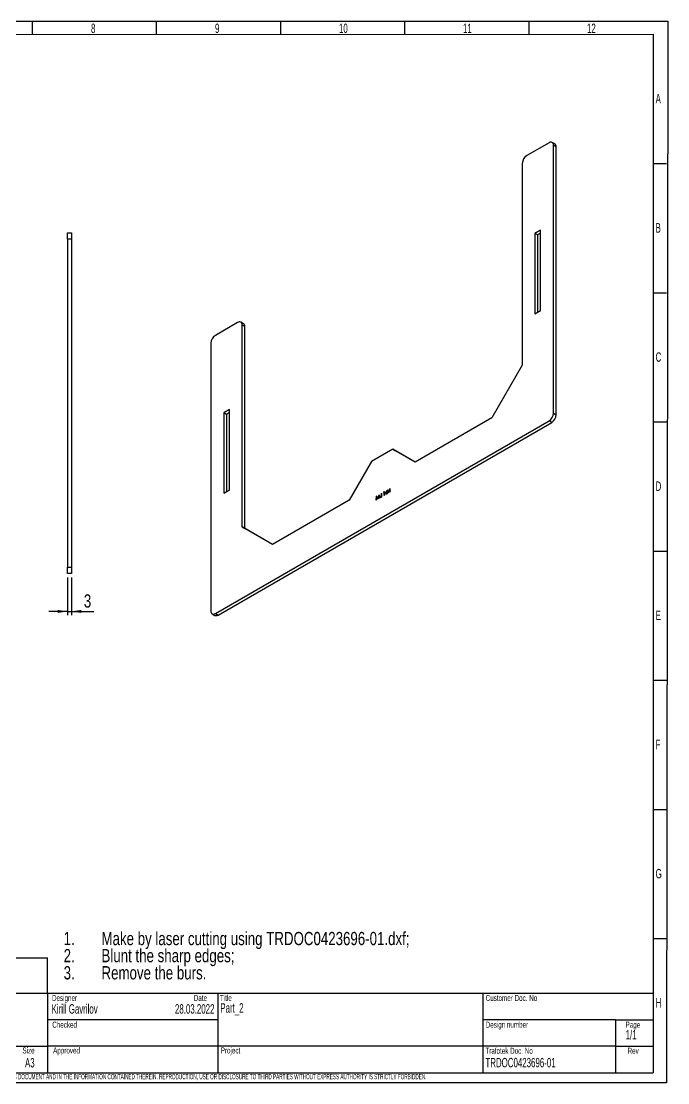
# Model space of a CAD drawing. Header units: millimetres. Extents: x 10 to 411, y 8 to 288.
# Drawn here: x 239.8 to 410.6, y 8 to 288.5 of the extents above; entities that cross this region are included whole.
import ezdxf

# ---------------------------------------------------------------- set-up
doc = ezdxf.new("R2010")
doc.units = ezdxf.units.MM
doc.layers.add('DIMENSIONS', color=124, linetype='Continuous')
doc.layers.add('SLD-0', color=179, linetype='Continuous')
doc.styles.add('SLDTEXTSTYLE1', font='TXT', dxfattribs={"width": 0.75})
doc.styles.add('SLDTEXTSTYLE2', font='TXT', dxfattribs={"width": 0.623711})
doc.styles.add('SLDTEXTSTYLE3', font='TXT', dxfattribs={"width": 0.523918})
doc.dimstyles.new('SLDDIMSTYLE1', dxfattribs={"dimtxt": 3.5, "dimasz": 2.6, "dimexe": 0, "dimexo": 0.0625, "dimgap": 0.875, "dimtad": 1, "dimlfac": 3, "dimrnd": 1e-09, "dimzin": 12, "dimdsep": 46, "dimtxsty": 'SLDTEXTSTYLE1', "dimsah": 1, "dimcen": 0.09, "dimadec": 0, "dimazin": 3, "dimtfac": 1, "dimtmove": 0, "dimatfit": 0, "dimfxl": 1, "dimfrac": 2, "dimtolj": 1, "dimtzin": 12, "dimarcsym": 0})

# ---------------------------------------------------------------- blocks, each defined once
blk = doc.blocks.new('SW_NOTE_0')
at = {"layer": 'DIMENSIONS', "color": 0, "char_height": 3.5, "attachment_point": 1, "style": 'SLDTEXTSTYLE1'}
for s, insert in [('1.', (-10, 4.51)), ('Make by laser cutting using TRDOC0423696-01.dxf;', (0, 4.51)), ('2.', (-10, -0.01)), ('Blunt the sharp edges;', (0, -0.01)), ('3.', (-10, -4.54)), ('Remove the burs.', (0, -4.54))]:
    blk.add_mtext(s, dxfattribs=dict(at, insert=insert))
blk = doc.blocks.new('_D_12')
at = {"layer": 'DIMENSIONS'}
for p, q in [((252.05, 141.56), (252.05, 131.56)), ((253.05, 141.56), (253.05, 131.56)), ((252.05, 132.56), (247.05, 132.56)), ((252.05, 132.56), (253.05, 132.56)), ((253.05, 132.56), (258.93, 132.56))]:
    blk.add_line(p, q, dxfattribs=at)
for points in [[(252.05, 132.56), (249.45, 132.96), (249.45, 132.16)], [(253.05, 132.56), (255.65, 132.16), (255.65, 132.96)]]:
    blk.add_solid(points, dxfattribs=at)
at = {"layer": 'DIMENSIONS', "insert": (256.34, 137.08), "char_height": 3.5, "attachment_point": 1, "style": 'SLDTEXTSTYLE1'}
blk.add_mtext('3', dxfattribs=at)

msp = doc.modelspace()

# ---------------------------------------------------------------- linework, layer by layer
at = {"color": 7, "linetype": 'Continuous', "lineweight": 25}
for p, q in [((379.222, 256.3906), (373.3294, 252.9889)), ((380.7623, 256.0649), (380.0552, 256.4731)), ((380.4005, 184.9431), (380.4005, 255.71)), ((381.1076, 255.3018), (380.4005, 255.71)), ((381.1076, 184.5349), (381.1076, 255.3018)), ((372.1509, 250.9476), (372.1509, 197.6003)), ((376.9828, 233.3235), (375.4507, 232.4391)), ((376.9828, 212.0934), (376.9828, 233.3235)), ((252.0549, 230.8982), (252.0549, 232.5649)), ((252.0549, 232.5649), (253.0549, 232.5649)), ((253.0549, 230.8982), (252.0549, 230.8982)), ((252.0549, 230.8982), (252.0549, 144.2315)), ((253.0549, 232.5649), (253.0549, 230.8982)), ((253.0549, 230.8982), (253.0549, 144.2315)), ((375.4507, 232.4391), (375.4507, 211.209)), ((376.1578, 232.0309), (375.4507, 232.4391)), ((376.9828, 232.5071), (376.1578, 232.0309)), ((376.1578, 232.0309), (376.1578, 211.6172)), ((375.4507, 211.209), (376.9828, 212.0934)), ((296.9619, 208.9028), (291.0693, 205.5011)), ((298.5022, 208.5771), (297.7951, 208.9853)), ((298.1404, 154.8749), (298.1404, 208.2223)), ((298.8475, 207.8141), (298.1404, 208.2223)), ((298.8475, 154.4667), (298.8475, 207.8141)), ((289.8908, 203.4599), (289.8908, 132.693)), ((372.1509, 197.6003), (364.137, 183.7199)), ((294.8406, 185.9038), (293.3085, 185.0194)), ((294.8406, 164.6737), (294.8406, 185.9038)), ((291.0693, 132.0125), (379.222, 182.9019)), ((291.7764, 131.6043), (379.9291, 182.4937)), ((293.3085, 185.0194), (293.3085, 163.7893)), ((294.0156, 184.6112), (293.3085, 185.0194)), ((294.8406, 185.0874), (294.0156, 184.6112)), ((294.0156, 184.6112), (294.0156, 164.1975)), ((364.137, 183.7199), (343.8666, 172.018)), ((379.9291, 182.4937), (379.222, 182.9019)), ((380.4005, 184.9431), (381.1076, 184.5349)), ((337.9741, 175.4208), (332.3172, 172.1552)), ((343.8666, 172.018), (337.9741, 175.4208)), ((337.9741, 175.4208), (338.6812, 175.0126)), ((343.8667, 172.0181), (338.6812, 175.0126)), ((332.3172, 172.1552), (326.4247, 161.949)), ((293.3085, 163.7893), (294.8406, 164.6737)), ((333.5592, 161.9849), (333.6681, 163.0004)), ((333.7125, 162.7605), (333.6337, 162.028)), ((333.6681, 163.0004), (333.6787, 163.0065)), ((333.6894, 162.9882), (333.6681, 163.0004)), ((333.6787, 163.0065), (334.0193, 162.4215)), ((334.0115, 162.2461), (333.7125, 162.7605)), ((333.8304, 162.6924), (333.7125, 162.7605)), ((333.7643, 162.7306), (333.776, 162.8394)), ((334.0491, 162.316), (333.8304, 162.6924)), ((334.0193, 162.4215), (334.359, 163.3993)), ((334.326, 163.1131), (334.0282, 162.2557)), ((334.405, 162.4732), (334.326, 163.1131)), ((334.4119, 163.0635), (334.326, 163.1131)), ((334.359, 163.3993), (334.3698, 163.4055)), ((334.3714, 163.3922), (334.359, 163.3993)), ((334.3698, 163.4055), (334.4793, 162.5161)), ((334.3885, 163.077), (334.4045, 163.1231)), ((334.5957, 162.6688), (334.6393, 162.7673)), ((334.7571, 162.6992), (334.6393, 162.7673)), ((334.7398, 162.6601), (334.7571, 162.6992)), ((334.8626, 162.6883), (334.7447, 162.7564)), ((334.8667, 162.7346), (334.7988, 162.7738)), ((334.913, 163.7191), (334.987, 163.7618)), ((334.913, 163.0853), (334.913, 163.7191)), ((334.987, 163.6764), (334.913, 163.7191)), ((334.987, 163.7618), (334.987, 163.1185)), ((335.5687, 163.9999), (335.6171, 164.1256)), ((335.6956, 164.0732), (335.5687, 163.9999)), ((335.6171, 164.1256), (335.7696, 164.2136)), ((335.735, 164.0576), (335.6171, 164.1256)), ((335.6956, 163.2183), (335.6956, 164.0732)), ((335.7696, 164.0305), (335.6956, 164.0732)), ((335.7696, 163.261), (335.6956, 163.2183)), ((335.7327, 164.0518), (335.735, 164.0576)), ((335.735, 164.0576), (335.7696, 164.0776)), ((335.7696, 164.2136), (335.7696, 163.261)), ((336.2365, 163.6601), (336.1187, 163.7281)), ((336.2109, 164.0581), (336.4571, 164.6349)), ((336.3287, 163.99), (336.2109, 164.0581)), ((336.2231, 163.6765), (336.3704, 163.5915)), ((336.5141, 164.6161), (336.2962, 164.1054)), ((336.3668, 164.0646), (336.2962, 164.1054)), ((336.353, 164.047), (336.3618, 164.0675)), ((336.4904, 163.6143), (336.3725, 163.6823)), ((336.4994, 164.0958), (336.3816, 164.1639)), ((336.4571, 164.6349), (336.5141, 164.6161)), ((336.5093, 164.6048), (336.4571, 164.6349)), ((336.4798, 164.0835), (336.4994, 164.0958)), ((336.6395, 163.9968), (336.4922, 164.0818)), ((336.4994, 164.0958), (336.6004, 164.1295)), ((336.6126, 163.9402), (336.5523, 163.975)), ((336.7109, 164.0243), (337.1613, 165.0414)), ((337.1023, 164.2502), (336.7109, 164.0243)), ((337.1023, 164.7616), (336.8564, 164.2059)), ((336.8564, 164.2059), (337.1023, 164.3479)), ((336.941, 164.1571), (336.8564, 164.2059)), ((336.9097, 164.139), (336.9224, 164.1678)), ((337.1763, 164.7189), (337.1023, 164.7616)), ((337.1023, 164.3479), (337.1023, 164.7616)), ((337.1869, 164.299), (337.1023, 164.3479)), ((337.1023, 164.0303), (337.1023, 164.2502)), ((337.1763, 164.2074), (337.1023, 164.2502)), ((337.1763, 164.0731), (337.1023, 164.0303)), ((337.1355, 164.231), (337.1763, 164.2545)), ((337.1613, 165.0414), (337.1763, 165.0501)), ((337.1763, 165.0328), (337.1613, 165.0414)), ((337.1684, 164.7234), (337.1763, 164.7412)), ((337.1763, 165.0501), (337.1763, 164.3906)), ((337.1763, 164.3906), (337.2715, 164.4456)), ((337.2609, 164.3418), (337.1763, 164.3906)), ((337.2715, 164.3479), (337.1763, 164.2929)), ((337.1763, 164.2929), (337.1763, 164.0731)), ((337.2201, 164.3182), (337.2201, 164.3653)), ((337.2715, 164.4456), (337.2715, 164.3479)), ((326.4247, 161.949), (306.1543, 150.2471)), ((333.6337, 162.028), (333.5592, 161.9849)), ((334.0282, 162.2557), (334.0115, 162.2461)), ((334.0747, 162.3895), (334.0193, 162.4215)), ((334.4793, 162.5161), (334.405, 162.4732)), ((306.1543, 150.2471), (298.1404, 154.8749)), ((298.1404, 154.8749), (298.8475, 154.4667)), ((306.1544, 150.2472), (298.8475, 154.4667)), ((252.0549, 144.2315), (253.0549, 144.2315)), ((252.0549, 142.5649), (252.0549, 144.2315)), ((253.0549, 144.2315), (253.0549, 142.5649)), ((253.0549, 142.5649), (252.0549, 142.5649)), ((290.2361, 131.9299), (290.9432, 131.5217)), ((291.0693, 132.0125), (291.7764, 131.6043))]:
    msp.add_line(p, q, dxfattribs=at)
at = {"color": 8, "linetype": 'Continuous', "lineweight": 25}
msp.add_line((334.979, 163.0472), (334.913, 163.0853), dxfattribs=at)
at = {"color": 7, "linetype": 'Continuous', "lineweight": 25}
for centre, radius, start, end in [((379.682, 255.8266), 0.7278, 350.785963, 129.203285), ((380.2909, 255.392), 0.8216, 353.701152, 54.986667), ((374.7096, 250.8312), 2.5613, 122.605478, 177.394522), ((297.4219, 208.3388), 0.7278, 350.785963, 129.203285), ((298.0308, 207.9042), 0.8216, 353.701152, 54.986667), ((292.4495, 203.3435), 2.5613, 122.605478, 177.394522), ((377.8418, 185.0596), 2.5613, 302.605478, 357.394522), ((378.5489, 184.6514), 2.5613, 302.605478, 357.394522), ((290.6093, 132.5765), 0.7278, 170.785963, 309.203285), ((291.2882, 132.2857), 0.8383, 245.692881, 305.617577)]:
    msp.add_arc(centre, radius, start, end, dxfattribs=at)
for points, knots in [([(334.6393, 162.7673), (334.6494, 162.765), (334.6684, 162.7609), (334.6963, 162.7575), (334.721, 162.7551), (334.7372, 162.756), (334.7447, 162.7564)], [0, 0, 0, 0, 0.29918429, 0.56489895, 0.79854787, 1, 1, 1, 1]), ([(334.7447, 162.7564), (334.7493, 162.7569), (334.7582, 162.758), (334.7718, 162.7614), (334.7854, 162.7668), (334.7944, 162.7715), (334.7988, 162.7738)], [0, 0, 0, 0, 0.26295163, 0.51570669, 0.76210923, 1, 1, 1, 1]), ([(334.987, 163.1185), (334.9869, 163.1066), (334.9868, 163.0837), (334.986, 163.0503), (334.9845, 163.0195), (334.9824, 162.991), (334.9796, 162.965), (334.9764, 162.9414), (334.9725, 162.9204), (334.9667, 162.8959), (334.9571, 162.8671), (334.9426, 162.8338), (334.9246, 162.8015), (334.9038, 162.7705), (334.88, 162.7416), (334.8536, 162.7155), (334.8248, 162.6922), (334.8049, 162.68), (334.7946, 162.6737)], [0, 0, 0, 0, 0.077360684, 0.148541953, 0.214007737, 0.272994503, 0.326409196, 0.373880401, 0.416019938, 0.45212552, 0.518001711, 0.58236693, 0.647043782, 0.713330421, 0.78091197, 0.850394959, 0.922922974, 1, 1, 1, 1]), ([(334.7988, 162.7738), (334.8045, 162.7774), (334.8157, 162.7844), (334.8321, 162.7988), (334.8478, 162.8152), (334.8622, 162.8344), (334.8754, 162.8549), (334.8864, 162.8769), (334.8955, 162.8994), (334.901, 162.919), (334.9045, 162.936), (334.9067, 162.951), (334.9087, 162.9681), (334.9103, 162.9875), (334.9113, 163.0088), (334.9125, 163.0326), (334.9129, 163.0582), (334.9129, 163.076), (334.913, 163.0853)], [0, 0, 0, 0, 0.06232637, 0.12319625, 0.18403622, 0.24696409, 0.3106994, 0.37326764, 0.43658758, 0.50212479, 0.53900472, 0.58325538, 0.63444652, 0.69267605, 0.75857049, 0.83165867, 0.9119171, 1, 1, 1, 1]), ([(336.1187, 163.7281), (336.1189, 163.7381), (336.1195, 163.7585), (336.1235, 163.7911), (336.1299, 163.8258), (336.137, 163.8563), (336.1446, 163.8822), (336.1508, 163.9032), (336.1587, 163.9256), (336.167, 163.9495), (336.1766, 163.9747), (336.187, 164.0013), (336.1986, 164.0292), (336.2067, 164.0483), (336.2109, 164.0581)], [0, 0, 0, 0, 0.09781819, 0.19972605, 0.30527636, 0.41581149, 0.47447223, 0.53727388, 0.60365742, 0.67429886, 0.74983449, 0.82859848, 0.91237778, 1, 1, 1, 1]), ([(336.3685, 163.5823), (336.3574, 163.5763), (336.3354, 163.5645), (336.3031, 163.5531), (336.272, 163.5471), (336.2424, 163.5464), (336.215, 163.5513), (336.1905, 163.562), (336.169, 163.5782), (336.151, 163.6002), (336.1368, 163.6267), (336.1262, 163.6567), (336.12, 163.6906), (336.1191, 163.7156), (336.1187, 163.7281)], [0, 0, 0, 0, 0.08433472, 0.16705232, 0.24956608, 0.33274048, 0.41591489, 0.49782801, 0.58037259, 0.66460012, 0.74946669, 0.83251023, 0.91563928, 1, 1, 1, 1]), ([(336.3661, 164.0572), (336.3598, 164.0534), (336.3475, 164.0459), (336.3295, 164.0331), (336.3124, 164.0187), (336.2961, 164.0035), (336.2809, 163.9868), (336.2665, 163.9689), (336.2531, 163.9498), (336.2407, 163.9298), (336.2294, 163.9092), (336.2197, 163.8885), (336.2113, 163.8679), (336.2045, 163.8475), (336.1992, 163.8271), (336.1954, 163.807), (336.1932, 163.787), (336.1929, 163.774), (336.1927, 163.7674)], [0, 0, 0, 0, 0.07059929, 0.13790092, 0.2031962, 0.26678972, 0.32910639, 0.39065355, 0.45265306, 0.51574804, 0.57792634, 0.63893001, 0.69835072, 0.75729604, 0.81639377, 0.87626691, 0.93681711, 1, 1, 1, 1]), ([(336.1927, 163.7674), (336.1928, 163.7611), (336.1931, 163.7486), (336.1958, 163.7316), (336.1998, 163.716), (336.2058, 163.7023), (336.2129, 163.6899), (336.2223, 163.6798), (336.2327, 163.6706), (336.2452, 163.6639), (336.2585, 163.6587), (336.2728, 163.6557), (336.2877, 163.6546), (336.3034, 163.6561), (336.3197, 163.6593), (336.3367, 163.6647), (336.3544, 163.6725), (336.3664, 163.679), (336.3725, 163.6823)], [0, 0, 0, 0, 0.0618417, 0.12126237, 0.18074595, 0.2392309, 0.29830756, 0.3581828, 0.42035923, 0.48479242, 0.54993848, 0.61371828, 0.67668071, 0.73915417, 0.8021997, 0.86674018, 0.93204965, 1, 1, 1, 1]), ([(336.2651, 163.5483), (336.26, 163.5552), (336.2398, 163.582), (336.2379, 163.6268), (336.2365, 163.6601)], [0, 0, 0, 0, 0.25423532, 1, 1, 1, 1]), ([(336.2962, 164.1054), (336.3107, 164.1164), (336.339, 164.138), (336.3676, 164.1554), (336.3816, 164.1639)], [0, 0, 0, 0, 0.512659336, 1, 1, 1, 1]), ([(336.5523, 163.975), (336.5522, 163.9815), (336.5519, 163.9941), (336.549, 164.0111), (336.545, 164.0269), (336.539, 164.0407), (336.5312, 164.0526), (336.5216, 164.0628), (336.5106, 164.0716), (336.4978, 164.0783), (336.484, 164.0831), (336.4692, 164.0859), (336.4538, 164.0865), (336.4377, 164.0852), (336.4207, 164.0812), (336.4032, 164.0756), (336.3848, 164.0674), (336.3724, 164.0607), (336.3661, 164.0572)], [0, 0, 0, 0, 0.06113791, 0.11999384, 0.17822532, 0.23625642, 0.29492938, 0.35471575, 0.41672966, 0.48066441, 0.54583177, 0.60975811, 0.67297123, 0.73601687, 0.7998394, 0.86477536, 0.93108762, 1, 1, 1, 1]), ([(336.6263, 164.0229), (336.626, 164.0094), (336.6253, 163.9828), (336.6188, 163.9408), (336.6085, 163.8985), (336.5939, 163.856), (336.5758, 163.814), (336.5537, 163.7732), (336.5283, 163.7337), (336.4997, 163.6963), (336.4689, 163.6614), (336.4365, 163.6305), (336.4029, 163.6036), (336.3801, 163.5895), (336.3685, 163.5823)], [0, 0, 0, 0, 0.08594794, 0.16912521, 0.25039911, 0.33228974, 0.41336429, 0.49417228, 0.57602174, 0.66075697, 0.74578313, 0.83004359, 0.91402755, 1, 1, 1, 1]), ([(336.3725, 163.6823), (336.3786, 163.6861), (336.3906, 163.6934), (336.4083, 163.7061), (336.4253, 163.7203), (336.4416, 163.7359), (336.4573, 163.7525), (336.4722, 163.7707), (336.4863, 163.7903), (336.4997, 163.8108), (336.5121, 163.832), (336.5228, 163.8532), (336.5319, 163.8741), (336.5393, 163.8948), (336.5452, 163.9154), (336.5492, 163.9356), (336.5519, 163.9557), (336.5521, 163.9685), (336.5523, 163.975)], [0, 0, 0, 0, 0.06796237, 0.1332834, 0.1978353, 0.26089199, 0.3233765, 0.38635008, 0.44963773, 0.51479533, 0.57923991, 0.64181418, 0.70135856, 0.76072677, 0.81922207, 0.87871617, 0.93814735, 1, 1, 1, 1]), ([(336.3816, 164.1639), (336.39, 164.1685), (336.4065, 164.1775), (336.4307, 164.1875), (336.454, 164.1947), (336.4762, 164.1985), (336.4975, 164.1992), (336.5179, 164.1972), (336.5372, 164.1914), (336.5554, 164.1831), (336.5719, 164.1717), (336.5866, 164.158), (336.5989, 164.1417), (336.6089, 164.1229), (336.6167, 164.1015), (336.6223, 164.0777), (336.6256, 164.0515), (336.6261, 164.0325), (336.6263, 164.0229)], [0, 0, 0, 0, 0.0652308, 0.1284049, 0.19006707, 0.25094337, 0.31154583, 0.3728628, 0.43502367, 0.49907172, 0.56309108, 0.62551011, 0.68668004, 0.7472825, 0.8085635, 0.8707421, 0.93434095, 1, 1, 1, 1]), ([(334.7946, 162.6737), (334.7866, 162.6694), (334.7705, 162.6607), (334.7466, 162.6517), (334.7227, 162.6453), (334.6987, 162.6424), (334.6742, 162.643), (334.6488, 162.6478), (334.6223, 162.6564), (334.6048, 162.6645), (334.5957, 162.6688)], [0, 0, 0, 0, 0.1060709, 0.21342168, 0.32168549, 0.43385794, 0.55408128, 0.68758704, 0.83646585, 1, 1, 1, 1])]:
    msp.add_open_spline(points, degree=3, knots=knots, dxfattribs=at)
at = {"layer": 'SLD-0'}
for p, q in [((9.7359, 288.4983), (410.5696, 288.4983)), ((242.7359, 284.9983), (242.7359, 288.4983)), ((275.5359, 284.9983), (275.5359, 288.4983)), ((308.3359, 284.9983), (308.3359, 288.4983)), ((341.1359, 284.9983), (341.1359, 288.4983)), ((373.9359, 284.9983), (373.9359, 288.4983)), ((410.5696, 288.4983), (410.2362, 8.0222)), ((13.2108, 285.0057), (406.7359, 285.047)), ((406.7359, 285.047), (406.7359, 10.6601)), ((406.7359, 250.8733), (410.2359, 250.8733)), ((406.7359, 216.7483), (410.2359, 216.7483)), ((406.7359, 182.6233), (410.2359, 182.6233)), ((406.7359, 148.4983), (410.2359, 148.4983)), ((406.7359, 114.3733), (410.2359, 114.3733)), ((406.7359, 80.2483), (410.2359, 80.2483)), ((406.7359, 46.1233), (410.2359, 46.1233)), ((154.8588, 41.0101), (246.7359, 41.0101)), ((246.7359, 31.6645), (246.7359, 41.0101)), ((206.7359, 31.6645), (406.7359, 31.6645)), ((246.7359, 31.6645), (246.7359, 10.6601)), ((291.7359, 31.6645), (291.7359, 10.6601)), ((361.7359, 31.6645), (361.7359, 10.6601)), ((291.7359, 24.6645), (246.7359, 24.6645)), ((396.7359, 24.6645), (361.7359, 24.6645)), ((396.7359, 24.6645), (396.7353, 24.6645)), ((396.7359, 24.6645), (406.7359, 24.6645)), ((396.7359, 24.6645), (396.7359, 10.6601)), ((236.7359, 17.6645), (246.7359, 17.6645)), ((291.7359, 17.6645), (246.7359, 17.6645)), ((361.7359, 17.6645), (291.7359, 17.6645)), ((396.7359, 17.6645), (361.7359, 17.6645)), ((396.7359, 17.6645), (396.7356, 17.6645)), ((396.7359, 17.6645), (406.7359, 17.6645)), ((206.7359, 10.6601), (406.7359, 10.6601)), ((410.2362, 8.0222), (9.7359, 8.0222))]:
    msp.add_line(p, q, dxfattribs=at)

# ---------------------------------------------------------------- block references
at = {"layer": 'DIMENSIONS'}
msp.add_blockref('SW_NOTE_0', (260.9964, 43.3718), dxfattribs=at)

# ---------------------------------------------------------------- texts
at = {"layer": 'SLD-0'}
for s, insert, char_height, attachment_point, style in [('8', (258.2264, 287.8771), 2.5, 1, 'SLDTEXTSTYLE2'), ('9', (290.9764, 287.8771), 2.5, 1, 'SLDTEXTSTYLE2'), ('10', (323.7264, 287.8771), 2.5, 1, 'SLDTEXTSTYLE2'), ('11', (356.4764, 287.8771), 2.5, 1, 'SLDTEXTSTYLE2'), ('12', (389.2264, 287.8771), 2.5, 1, 'SLDTEXTSTYLE2'), ('A', (407.3622, 269.2765), 2.5, 1, 'SLDTEXTSTYLE2'), ('B', (407.3622, 235.1515), 2.5, 1, 'SLDTEXTSTYLE2'), ('C', (407.3622, 201.0265), 2.5, 1, 'SLDTEXTSTYLE2'), ('D', (407.3622, 166.9015), 2.5, 1, 'SLDTEXTSTYLE2'), ('E', (407.3622, 132.7765), 2.5, 1, 'SLDTEXTSTYLE2'), ('F', (407.3622, 98.6515), 2.5, 1, 'SLDTEXTSTYLE2'), ('G', (407.3622, 64.5265), 2.5, 1, 'SLDTEXTSTYLE2'), ('Designer', (247.9308, 31.225), 1.5875, 1, 'SLDTEXTSTYLE2'), ('Date', (285.3841, 31.225), 1.5875, 1, 'SLDTEXTSTYLE2'), ('Title', (292.2813, 31.225), 1.5875, 1, 'SLDTEXTSTYLE2'), ('Customer Doc. No', (362.4788, 31.225), 1.5875, 1, 'SLDTEXTSTYLE2'), ('Kirill Gavrilov', (247.8324, 28.7812), 2.5, 1, 'SLDTEXTSTYLE2'), ('28.03.2022', (290.8337, 28.7812), 2.5, 3, 'SLDTEXTSTYLE2'), ('Part_2', (292.3797, 29.0483), 2.5, 1, 'SLDTEXTSTYLE2'), ('H', (407.3622, 30.4015), 2.5, 1, 'SLDTEXTSTYLE2'), ('Checked', (247.9926, 24.1515), 1.5875, 1, 'SLDTEXTSTYLE2'), ('Design number', (362.4788, 24.1551), 1.5875, 1, 'SLDTEXTSTYLE2'), ('Page', (399.4389, 24.1551), 1.5875, 1, 'SLDTEXTSTYLE2'), ('1/1', (399.4389, 21.9597), 2.5, 1, 'SLDTEXTSTYLE2'), ('Size', (241.7309, 17.3538), 1.5875, 2, 'SLDTEXTSTYLE2'), ('Approved', (248.2257, 17.3538), 1.5875, 1, 'SLDTEXTSTYLE2'), ('Project', (292.497, 17.3538), 1.5875, 1, 'SLDTEXTSTYLE2'), ('Trafotek Doc. No', (362.4073, 17.2582), 1.5875, 1, 'SLDTEXTSTYLE2'), ('Rev', (399.9631, 17.2582), 1.5875, 1, 'SLDTEXTSTYLE2'), ('A3', (242.0617, 14.5689), 2.5, 2, 'SLDTEXTSTYLE2'), ('TRDOC0423696-01', (362.4073, 14.593), 2.5, 1, 'SLDTEXTSTYLE2'), ('WE RESERVE ALL RIGHTS IN THIS DOCUMENT AND IN THE INFORMATION CONTAINED THEREIN. REPRODUCTION, USE OR DISCLOSURE TO THIRD PARTIES WITHOUT EXPRESS AUTHORITY IS STRICTLY FORBIDDEN.', (218.23, 10.3488), 1.4, 1, 'SLDTEXTSTYLE3')]:
    msp.add_mtext(s, dxfattribs=dict(at, insert=insert, char_height=char_height, attachment_point=attachment_point, style=style))

# ---------------------------------------------------------------- dimensions: what is measured, and where the dimension line sits
at = {"layer": 'DIMENSIONS'}
dim = msp.add_linear_dim(base=(253.0549, 132.5649), p1=(252.0549, 142.5649), p2=(253.0549, 142.5649), dimstyle='SLDDIMSTYLE1', dxfattribs=at)
dim.commit()
dim.dimension.update_dxf_attribs({"geometry": '_D_12', "text_midpoint": (257.6328, 132.5649), "dimtype": 160})

doc.saveas('drawing.dxf')
